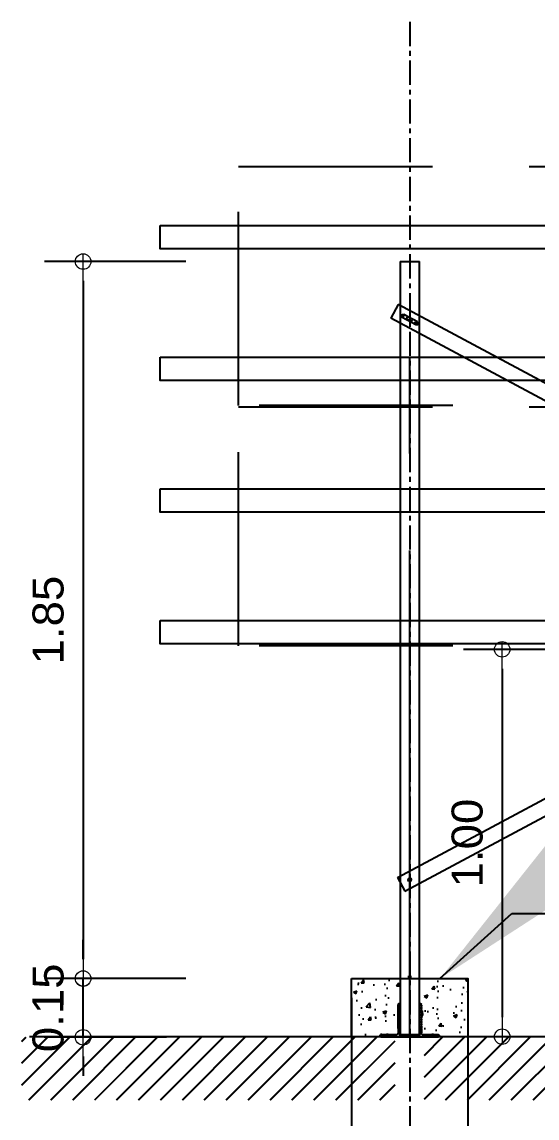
# Model space of a CAD drawing. Header units: millimetres. Extents: x 1633 to 1881, y 942 to 1170.
# Drawn here: x 1644.7 to 1671.3, y 989.5 to 1046.2 of the extents above; entities that cross this region are included whole.
import ezdxf

# ---------------------------------------------------------------- set-up
doc = ezdxf.new("R2010")
doc.units = ezdxf.units.MM
for name, pattern in [('CENTER', [2, 1.25, -0.25, 0.25, -0.25]), ('CENTER2', [28.575000000000003, 19.05, -3.175, 3.175, -3.175]), ('HIDDEN', [0.375, 0.25, -0.125])]:
    doc.linetypes.add(name, pattern=pattern)
doc.layers.get('Defpoints').update_dxf_attribs({"color": 2})
for name, color, linetype, lineweight in [('2中心线', 1, 'CENTER2', 0), ('A-DIMS-0050', 8, 'Continuous', 18), ('图层2', 1, 'CENTER', 13)]:
    doc.layers.add(name, color=color, linetype=linetype, lineweight=lineweight)
doc.layers.add('轨道', color=2, linetype='Continuous')
doc.styles.add('MASTER', font='cordia.shx', dxfattribs={"width": 1.1})
doc.styles.get("Standard").update_dxf_attribs({"font": 'arial.ttf'})
doc.dimstyles.new('C0050', dxfattribs={"dimscale": 0.05, "dimtxt": 1.6, "dimasz": 1, "dimexe": 2, "dimexo": 1, "dimgap": 1, "dimtad": 1, "dimtoh": 1, "dimzin": 0, "dimdsep": 46, "dimlunit": 6, "dimtxsty": 'MASTER', "dimblk": 'CC', "dimcen": 1, "dimclrd": 256, "dimclre": 256, "dimclrt": 2, "dimadec": 0, "dimazin": 0, "dimtfac": 1, "dimtix": 1, "dimtmove": 2, "dimatfit": 3, "dimldrblk": 'CC', "dimfxl": 1, "dimtolj": 1, "dimtzin": 0, "dimarcsym": 0})
doc.dimstyles.new('ISO-25', dxfattribs={"dimtxt": 2.5, "dimasz": 2.5, "dimexe": 1.25, "dimexo": 0.625, "dimtad": 1, "dimtxsty": 'Standard', "dimcen": 2.5, "dimadec": 0, "dimazin": 0, "dimtfac": 1, "dimtmove": 0, "dimatfit": 3, "dimfxl": 1, "dimarcsym": 0})

# ---------------------------------------------------------------- blocks, each defined once
blk = doc.blocks.new('*U116')
at = {"layer": '轨道'}
blk.add_lwpolyline([(-4.687057229850421, 0.0299999999999999), (4.687057229850421, 0.0299999999999999), (4.687057229850421, -0.0299999999999999), (-4.687057229850421, -0.0299999999999999)], close=True, dxfattribs=at)
blk = doc.blocks.new('*U115')
at = {"color": 0, "linetype": 'ByBlock', "lineweight": -2, "transparency": 16777216}
for p in [(0, 0), (0, -0.3399999999999985), (0, -0.679999999999997), (0, -1.019999999999996)]:
    blk.add_blockref('*U116', p, dxfattribs=at)
blk = doc.blocks.new('*U117')
at = {"lineweight": 25}
for p, q in [((-11.47837653161692, 30.83182504814427), (2750.228924286395, 1509.882277116393)), ((2750.228924286395, 1509.882277116393), (2769.113459110422, 1474.620763472193)), ((7.406158292409398, -4.429688596056224), (2769.113459110422, 1474.620763472193)), ((2700.366840206204, 1465.306784538886), (2735.628353850404, 1484.191319362913)), ((2704.37980385631, 1457.813712889494), (2739.64131750051, 1476.69824771352)), ((-11.47837653161692, 30.83182504814427), (7.406158292409398, -4.429688596056224))]:
    blk.add_line(p, q, dxfattribs=at)
blk.add_circle((20.00442691269564, 25), 4.249999999999999, dxfattribs=at)
for centre, start, end in [((2737.634835675457, 1480.444783538216), 298.1715676673276, 118.1715676673276), ((2702.373322031257, 1461.56024871419), 118.1715676673276, 298.1715676673276)]:
    blk.add_arc(centre, 4.249999999999999, start, end, dxfattribs=at)
at = {"layer": '2中心线', "lineweight": 25, "ltscale": 0.5}
for p, q in [((2743.139074486394, 1483.392614721918), (2696.862686559334, 1458.608991756758)), ((2735.048507041384, 1485.274018849999), (2740.200129739313, 1475.654824321486)), ((2699.786993397183, 1466.389484025972), (2704.938616095112, 1456.770289497459))]:
    blk.add_line(p, q, dxfattribs=at)
at = {"layer": '2中心线', "lineweight": 25}
for p, q in [((17.41809827862206, 29.82923531178237), (22.56972097655082, 20.21004078326933)), ((14.50018810175864, 22.05216881629831), (25.51506238461815, 27.95125695743214))]:
    blk.add_line(p, q, dxfattribs=at)
blk = doc.blocks.new('CC')
at = {"color": 8}
blk.add_line((-1, 0), (0.4000000000000909, 0), dxfattribs=at)
at = {"color": 3}
blk.add_circle((0, 0), 0.4000000000000021, dxfattribs=at)
blk = doc.blocks.new('*D123')
at = {"layer": 'A-DIMS-0050', "lineweight": -2}
for p, q in [((-0.5777286103109873, 3.166780759527235), (-0.9427691067363412, 3.166780759527235)), ((-0.8427691067363412, 3.116780759527235), (-0.8427691067363412, 1.365437597096668)), ((-0.5777286103109873, 1.315437597096668), (-0.9427691067363412, 1.315437597096668))]:
    blk.add_line(p, q, dxfattribs=at)
at = {"layer": 'Defpoints', "color": 0}
for p in [(-0.5277286103109873, 3.166780759527235), (-0.8427691067363412, 1.315437597096668), (-0.5277286103109873, 1.315437597096668)]:
    blk.add_point(p, dxfattribs=at)
at = {"layer": 'A-DIMS-0050', "linetype": 'ByBlock', "lineweight": -2, "xscale": 0.05, "yscale": 0.05, "zscale": 0.05}
for p, rotation in [((-0.8427691067363412, 3.166780759527235), 90), ((-0.8427691067363412, 1.315437597096668), 270)]:
    blk.add_blockref('CC', p, dxfattribs=dict(at, rotation=rotation))
at = {"layer": 'A-DIMS-0050', "color": 2, "insert": (-0.9327691067363413, 2.241109178311952), "char_height": 0.08, "attachment_point": 5, "rotation": 90, "style": 'MASTER'}
blk.add_mtext('\\A1;1.85', dxfattribs=at)
blk = doc.blocks.new('G$CE4CDAED9')
at = {"color": 5, "linetype": 'HIDDEN', "ltscale": 2}
for p, q in [((0, 1.23702460348494), (1.302999999999884, 1.23702460348494)), ((0, 0.6199999999999477), (0, 1.23702460348494)), ((1.302999999999884, 0.6199999999999477), (0, 0.6199999999999477))]:
    blk.add_line(p, q, dxfattribs=at)
blk.add_lwpolyline([(0, 0.6170246034849356), (1.302999999999884, 0.6170246034848788), (1.302999999999884, -5.68e-14), (0, 0)], close=True, dxfattribs=at)
blk = doc.blocks.new('*D126')
at = {"layer": 'A-DIMS-0050', "lineweight": -2}
for p, q in [((-0.8427329460427865, 1.365622456285602), (-0.8426980837354552, 1.415622444131796)), ((-0.627622841725314, 1.315472459403999), (-0.9427677840425054, 1.315692193054071)), ((-0.8428735647828489, 1.163945176946066), (-0.8427678083501178, 1.315622468439408)), ((-0.6277285981580452, 1.163795167910657), (-0.9428735404752365, 1.164014901560728)), ((-0.8429084270901802, 1.113945189099872), (-0.8429432893975115, 1.063945201253678))]:
    blk.add_line(p, q, dxfattribs=at)
at = {"layer": 'Defpoints', "color": 0}
for p in [(-0.8427678083501178, 1.315622468439408), (-0.5776228538791202, 1.315437597096668), (-0.5777286103118513, 1.163760305603326)]:
    blk.add_point(p, dxfattribs=at)
at = {"layer": 'A-DIMS-0050', "linetype": 'ByBlock', "lineweight": -2, "xscale": 0.05, "yscale": 0.05, "zscale": 0.05}
for p, rotation in [((-0.8427678083501178, 1.315622468439408), 269.9600507352797), ((-0.8428735647828489, 1.163945176946066), 89.96005073527971)]:
    blk.add_blockref('CC', p, dxfattribs=dict(at, rotation=rotation))
at = {"layer": 'A-DIMS-0050', "color": 2, "insert": (-0.9328206646896322, 1.239846574845933), "char_height": 0.08, "attachment_point": 5, "rotation": 89.96005073527971, "style": 'MASTER'}
blk.add_mtext('\\A1;0.15', dxfattribs=at)
blk = doc.blocks.new('*D127')
at = {"layer": 'A-DIMS-0050', "lineweight": -2}
for p, q in [((-0.15, 1.265437597096668), (-0.15, 0.338925980721713)), ((0.15, 1.265437597096668), (0.15, 0.338925980721713)), ((-0.2, 0.438925980721713), (-0.25, 0.438925980721713)), ((-0.15, 0.438925980721713), (0.15, 0.438925980721713)), ((0.2, 0.438925980721713), (0.25, 0.438925980721713))]:
    blk.add_line(p, q, dxfattribs=at)
at = {"layer": 'Defpoints', "color": 0}
for p in [(-0.15, 1.315437597096668), (0.15, 1.315437597096668), (0.15, 0.438925980721713)]:
    blk.add_point(p, dxfattribs=at)
at = {"layer": 'A-DIMS-0050', "linetype": 'ByBlock', "lineweight": -2, "xscale": 0.05, "yscale": 0.05, "zscale": 0.05}
blk.add_blockref('CC', (-0.15, 0.438925980721713), dxfattribs=at)
at = {"layer": 'A-DIMS-0050', "linetype": 'ByBlock', "lineweight": -2, "xscale": 0.05, "yscale": 0.05, "zscale": 0.05, "rotation": 180}
blk.add_blockref('CC', (0.15, 0.438925980721713), dxfattribs=at)
at = {"layer": 'A-DIMS-0050', "color": 2, "insert": (0, 0.528925980721713), "char_height": 0.08, "attachment_point": 5, "style": 'MASTER'}
blk.add_mtext('\\A1;0.30', dxfattribs=at)
blk = doc.blocks.new('*D128')
at = {"layer": 'A-DIMS-0050', "lineweight": -2}
for p, q in [((0.5463701679334008, 2.165437597096691), (0.1384949607430826, 2.165437597096691)), ((0.2384949607430826, 2.115437597096691), (0.2384949607430826, 1.215437597096691)), ((0.5463701679334008, 1.165437597096691), (0.1384949607430826, 1.165437597096691))]:
    blk.add_line(p, q, dxfattribs=at)
at = {"layer": 'Defpoints', "color": 0}
for p in [(0.5963701679334008, 2.165437597096691), (0.2384949607430826, 1.165437597096691), (0.5963701679334008, 1.165437597096691)]:
    blk.add_point(p, dxfattribs=at)
at = {"layer": 'A-DIMS-0050', "linetype": 'ByBlock', "lineweight": -2, "xscale": 0.05, "yscale": 0.05, "zscale": 0.05}
for p, rotation in [((0.2384949607430826, 2.165437597096691), 90), ((0.2384949607430826, 1.165437597096691), 270)]:
    blk.add_blockref('CC', p, dxfattribs=dict(at, rotation=rotation))
at = {"layer": 'A-DIMS-0050', "color": 2, "insert": (0.1484949607430826, 1.665437597096691), "char_height": 0.08, "attachment_point": 5, "rotation": 90, "style": 'MASTER'}
blk.add_mtext('\\A1;1.00', dxfattribs=at)
blk = doc.blocks.new('AG2-B02正视图')
at = {"lineweight": 25}
for p, q in [((-28.59999999997672, 85.00000420049764), (-26.29999999998836, 85.00000420049764)), ((26.29999999998836, 85.00000420049764), (28.59999999997672, 85.00000420049764)), ((-29.60000000003492, 81.9665083605214), (-29.59999999997672, 84.00000420049764)), ((-25.29999999998836, 84.00000420049764), (-25.29999999998836, 4)), ((25.29999999998836, 4), (25.29999999998836, 84.00000420049764)), ((29.59999999997672, 84.00000420049764), (29.59999999997672, 82.00000419444405)), ((-76.5, 2), (-76.5, 2.799999999988358)), ((-74.5, 4.799999999988358), (-58.79999999998836, 4.799999999988358)), ((74.5, 0), (-74.5, 0)), ((-58.20000000001164, 4.799999999988358), (-35.10000000003492, 4.799999999988358)), ((-30.10000000003492, 21.00019532610895), (-30.10000000003492, 9.799999999988358)), ((-24.79999999998836, 3.5), (24.79999999998836, 3.5)), ((30.09999999997672, 21.00019532610895), (30.09999999997672, 9.799999999988358)), ((35.09999999997672, 4.799999999988358), (58.20000000001164, 4.799999999988358)), ((40.57666723470902, 0), (74.5, 0)), ((58.79999999998836, 4.799999999988358), (74.5, 4.799999999988358)), ((76.5, 2.799999999988358), (76.5, 2))]:
    blk.add_line(p, q, dxfattribs=at)
at = {"color": 1, "linetype": 'CENTER', "ltscale": 0.1}
for p, q in [((-22.80683186196256, 60.00000420049764), (-32.60683186195092, 60.00000420049764)), ((22.80683186190436, 60.00000420049764), (32.60683186195092, 60.00000420049764)), ((-22.80683186196256, 33.00000420049764), (-32.60683186195092, 33.00000420049764)), ((22.80683186190436, 33.00000420049764), (32.60683186195092, 33.00000420049764))]:
    blk.add_line(p, q, dxfattribs=at)
for p, q in [((-29.65425438672537, 81.79443542961963), (-30.00957602448761, 81.28698354098015)), ((-30.00957602448761, 80.71340710460208), (-29.67082877625944, 80.22962589730741)), ((-29.67082877625944, 79.7707647482166), (-30.00957602448761, 79.28698354098015)), ((-30.00957602448761, 78.71340710460208), (-29.67082877625944, 78.22962589730741)), ((-29.67082877625944, 77.7707647482166), (-30.00957602448761, 77.28698354098015)), ((-30.00957602448761, 76.71340710460208), (-29.67082877625944, 76.22962589730741)), ((-29.67082877625944, 75.7707647482166), (-30.00957602448761, 75.28698354098015)), ((-30.00957602448761, 74.71340710460208), (-29.67082877625944, 74.22962589730741)), ((-29.67082877625944, 73.7707647482166), (-30.00957602448761, 73.28698354098015)), ((-30.00957602448761, 72.71340710460208), (-29.67082877625944, 72.22962589730741)), ((-29.67082877625944, 71.7707647482166), (-30.00957602448761, 71.28698354098015)), ((-30.00957602448761, 70.71340710460208), (-29.67082877625944, 70.22962589730741)), ((-29.67082877625944, 69.7707647482166), (-30.00957602448761, 69.28698354098015)), ((-30.00957602448761, 68.71340710460208), (-29.67082877625944, 68.22962589730741)), ((-29.67082877625944, 67.7707647482166), (-30.00957602448761, 67.28698354098015)), ((-30.00957602448761, 66.71340710460208), (-29.67082877625944, 66.22962589730741)), ((-29.67082877625944, 65.7707647482166), (-30.00957602448761, 65.28698354098015)), ((-30.00957602448761, 64.71340710460208), (-29.67082877625944, 64.22962589730741)), ((-29.67082877625944, 63.77076474821661), (-30.00957602448761, 63.28698354098015)), ((-30.00957602448761, 62.71340710460208), (-29.67082877625944, 62.22962589730741)), ((-29.67082877625944, 61.77076474821661), (-30.00957602448761, 61.28698354098015)), ((-30.00957602448761, 60.71340710460208), (-29.67082877625944, 60.22962589730741)), ((-29.67082877625944, 59.77076474821661), (-30.00957602448761, 59.28698354098015)), ((-30.00957602448761, 58.71340710460208), (-29.67082877625944, 58.22962589730741)), ((-29.67082877625944, 57.77076474821661), (-30.00957602448761, 57.28698354098015)), ((-30.00957602448761, 56.71340710460208), (-29.67082877625944, 56.22962589730741)), ((-29.67082877625944, 55.77076474821661), (-30.00957602448761, 55.28698354098015)), ((-30.00957602448761, 54.71340710460208), (-29.67082877625944, 54.22962589730741)), ((-29.67082877625944, 53.77076474821661), (-30.00957602448761, 53.28698354098015)), ((-30.00957602448761, 52.71340710460208), (-29.67082877625944, 52.22962589730741)), ((-29.67082877625944, 51.77076474821661), (-30.00957602448761, 51.28698354098015)), ((-30.00957602448761, 50.71340710460208), (-29.67082877625944, 50.22962589730741)), ((-29.67082877625944, 49.77076474821661), (-30.00957602448761, 49.28698354098015)), ((-30.00957602448761, 48.71340710460208), (-29.67082877625944, 48.22962589730741)), ((-29.67082877625944, 47.77076474821661), (-30.00957602448761, 47.28698354098015)), ((-30.00957602448761, 46.71340710460208), (-29.67082877625944, 46.22962589730741)), ((-29.67082877625944, 45.77076474821661), (-30.00957602448761, 45.28698354098015)), ((-30.00957602448761, 44.71340710460208), (-29.67082877625944, 44.22962589730741)), ((-29.67082877625944, 43.77076474821661), (-30.00957602448761, 43.28698354098015)), ((-30.00957602448761, 42.71340710460208), (-29.67082877625944, 42.22962589730741)), ((-29.67082877625944, 41.77076474821661), (-30.00957602448761, 41.28698354098015)), ((-30.00957602448761, 40.71340710460208), (-29.67082877625944, 40.22962589730741)), ((-29.67082877625944, 39.77076474821661), (-30.00957602448761, 39.28698354098015)), ((-30.00957602448761, 38.71340710460208), (-29.67082877625944, 38.22962589730741)), ((-29.67082877625944, 37.77076474821661), (-30.00957602448761, 37.28698354098015)), ((-30.00957602448761, 36.71340710460208), (-29.67082877625944, 36.22962589730741)), ((-29.67082877625944, 35.77076474821661), (-30.00957602448761, 35.28698354098015)), ((-30.00957602448761, 34.71340710460208), (-29.67082877625944, 34.22962589730741)), ((-29.67082877625944, 33.77076474821661), (-30.00957602448761, 33.28698354098015)), ((-30.00957602448761, 32.71340710460208), (-29.67082877625944, 32.22962589730741)), ((-29.67082877625944, 31.77076474821661), (-30.00957602448761, 31.28698354098015)), ((-30.00957602448761, 30.71340710460208), (-29.67082877625944, 30.22962589730741)), ((-29.67082877625944, 29.77076474821661), (-30.00957602448761, 29.28698354098015)), ((-30.00957602448761, 28.71340710460208), (-29.67082877625944, 28.22962589730741)), ((-29.67082877625944, 27.77076474821661), (-30.00957602448761, 27.28698354098015)), ((-30.00957602448761, 26.71340710460208), (-29.67082877625944, 26.22962589730741)), ((-29.67082877625944, 25.77076474821661), (-30.00957602448761, 25.28698354098015)), ((-30.00957602448761, 24.71340710460208), (-29.67082877625944, 24.22962589730741)), ((-29.67082877625944, 23.77076474821661), (-30.00957602448761, 23.28698354098015)), ((-30.00957602448761, 22.71340710460208), (-29.67082877625944, 22.22962589730741)), ((-29.67082877625944, 21.77076474821661), (-30.00957602215931, 21.28698354423977))]:
    blk.add_line(p, q)
at = {"color": 2}
for p, q in [((-25.29999999998836, 66.50000420049764), (-29.86014970234828, 66.50000420049764)), ((29.84962909918977, 66.50000420049764), (25.29999999998836, 66.50000420049764)), ((-65.5, 4.799999999988358), (-65.5, 0)), ((-51.5, 4.799999999988358), (-51.5, 0)), ((-25.29999999998836, 26.50000420049764), (-29.86014970234828, 26.50000420049764)), ((29.84962909918977, 26.50000420049764), (25.29999999998836, 26.50000420049764)), ((51.5, 4.799999999988358), (51.5, 0)), ((65.5, 4.799999999988358), (65.5, 0))]:
    blk.add_line(p, q, dxfattribs=at)
at = {"color": 1}
for p, q in [((-58.5, 7.799999999988358), (-58.5, 0)), ((58.5, 7.799999999988358), (58.5, 0))]:
    blk.add_line(p, q, dxfattribs=at)
at = {"lineweight": 25}
for centre, radius, start, end in [((-28.59999999997672, 84.00000420049764), 1, 90, 180), ((-26.29999999998836, 84.00000420049764), 1, 0, 90), ((26.29999999998836, 84.00000420049764), 1, 90, 180), ((28.59999999997672, 84.00000420049764), 1, 0, 90), ((-29.90000000002328, 81.9665083605214), 0.3, 324.9999999993231, 0), ((-74.5, 2.799999999988358), 2, 90, 180), ((-74.5, 2), 2, 180, 270), ((-58.5, 4.799999999988358), 0.3000000000001819, 180, 0), ((-35.10000000003492, 9.799999999988358), 5, 270, 0), ((-24.79999999998836, 4), 0.5, 180, 270), ((24.79999999998836, 4), 0.5, 270, 0), ((35.09999999997672, 9.799999999988358), 5, 180, 270), ((58.5, 4.799999999988358), 0.3000000000001819, 180, 0), ((74.5, 2.799999999988358), 2, 0, 90), ((74.5, 2), 2, 270, 0)]:
    blk.add_arc(centre, radius, start, end, dxfattribs=at)
for centre, radius, start, end in [((-29.60000000230502, 81.00019532279111), 0.5000000000000128, 144.9999999993231, 215.000000000677), ((-29.60000000230502, 79.00019532279111), 0.5000000000000128, 144.9999999993231, 215.000000000677), ((-29.60000000230502, 77.00019532279111), 0.5000000000000128, 144.9999999993231, 215.000000000677), ((-29.60000000230502, 75.00019532279111), 0.5000000000000128, 144.9999999993231, 215.000000000677), ((-29.60000000230502, 73.00019532279111), 0.5000000000000128, 144.9999999993231, 215.000000000677), ((-29.60000000230502, 71.00019532279111), 0.5000000000000128, 144.9999999993231, 215.000000000677), ((-29.60000000230502, 69.00019532279111), 0.5000000000000128, 144.9999999993231, 215.000000000677), ((-29.60000000230502, 67.00019532279111), 0.5000000000000128, 144.9999999993231, 215.000000000677), ((-29.60000000230502, 65.00019532279111), 0.5000000000000128, 144.9999999993231, 215.000000000677), ((-29.60000000230502, 63.00019532279111), 0.5000000000000128, 144.9999999993231, 215.000000000677), ((-29.60000000230502, 61.00019532279111), 0.5000000000000128, 144.9999999993231, 215.000000000677), ((-29.60000000230502, 59.00019532279111), 0.5000000000000128, 144.9999999993231, 215.000000000677), ((-29.60000000230502, 57.00019532279111), 0.5000000000000128, 144.9999999993231, 215.000000000677), ((-29.9984895940288, 80.00019532279111), 0.4000000000000018, 324.9999999993231, 35.00000000067697), ((-29.9984895940288, 78.00019532279111), 0.4000000000000018, 324.9999999993231, 35.00000000067697), ((-29.9984895940288, 76.00019532279111), 0.4000000000000018, 324.9999999993231, 35.00000000067697), ((-29.9984895940288, 74.00019532279111), 0.4000000000000018, 324.9999999993231, 35.00000000067697), ((-29.9984895940288, 72.00019532279111), 0.4000000000000018, 324.9999999993231, 35.00000000067697), ((-29.9984895940288, 70.00019532279111), 0.4000000000000018, 324.9999999993231, 35.00000000067697), ((-29.9984895940288, 68.00019532279111), 0.4000000000000018, 324.9999999993231, 35.00000000067697), ((-29.9984895940288, 66.00019532279111), 0.4000000000000018, 324.9999999993231, 35.00000000067697), ((-29.9984895940288, 64.00019532279111), 0.4000000000000018, 324.9999999993231, 35.00000000067697), ((-29.9984895940288, 62.00019532279111), 0.4000000000000018, 324.9999999993231, 35.00000000067697), ((-29.9984895940288, 60.00019532279111), 0.4000000000000018, 324.9999999993231, 35.00000000067697), ((-29.9984895940288, 58.00019532279111), 0.4000000000000018, 324.9999999993231, 35.00000000067697), ((-29.60000000230502, 55.00019532279111), 0.5000000000000128, 144.9999999993231, 215.000000000677), ((-29.60000000230502, 53.00019532279111), 0.5000000000000128, 144.9999999993231, 215.000000000677), ((-29.60000000230502, 51.00019532279111), 0.5000000000000128, 144.9999999993231, 215.000000000677), ((-29.60000000230502, 49.00019532279111), 0.5000000000000128, 144.9999999993231, 215.000000000677), ((-29.60000000230502, 47.00019532279111), 0.5000000000000128, 144.9999999993231, 215.000000000677), ((-29.60000000230502, 45.00019532279111), 0.5000000000000128, 144.9999999993231, 215.000000000677), ((-29.60000000230502, 43.00019532279111), 0.5000000000000128, 144.9999999993231, 215.000000000677), ((-29.60000000230502, 41.00019532279111), 0.5000000000000128, 144.9999999993231, 215.000000000677), ((-29.60000000230502, 39.00019532279111), 0.5000000000000128, 144.9999999993231, 215.000000000677), ((-29.60000000230502, 37.00019532279111), 0.5000000000000128, 144.9999999993231, 215.000000000677), ((-29.60000000230502, 35.00019532279111), 0.5000000000000128, 144.9999999993231, 215.000000000677), ((-29.60000000230502, 33.00019532279111), 0.5000000000000128, 144.9999999993231, 215.000000000677), ((-29.60000000230502, 31.00019532279111), 0.5000000000000128, 144.9999999993231, 215.000000000677), ((-29.60000000230502, 29.00019532279111), 0.5000000000000128, 144.9999999993231, 215.000000000677), ((-29.9984895940288, 56.00019532279111), 0.4000000000000018, 324.9999999993231, 35.00000000067697), ((-29.9984895940288, 54.00019532279111), 0.3999999999999983, 324.9999999993231, 35.00000000067697), ((-29.9984895940288, 52.00019532279111), 0.3999999999999983, 324.9999999993231, 35.00000000067697), ((-29.9984895940288, 50.00019532279111), 0.3999999999999983, 324.9999999993231, 35.00000000067697), ((-29.9984895940288, 48.00019532279111), 0.3999999999999983, 324.9999999993231, 35.00000000067697), ((-29.9984895940288, 46.00019532279111), 0.3999999999999983, 324.9999999993231, 35.00000000067697), ((-29.9984895940288, 44.00019532279111), 0.3999999999999983, 324.9999999993231, 35.00000000067697), ((-29.9984895940288, 42.00019532279111), 0.3999999999999983, 324.9999999993231, 35.00000000067697), ((-29.9984895940288, 40.00019532279111), 0.3999999999999983, 324.9999999993231, 35.00000000067697), ((-29.9984895940288, 38.00019532279111), 0.3999999999999983, 324.9999999993231, 35.00000000067697), ((-29.9984895940288, 36.00019532279111), 0.3999999999999983, 324.9999999993231, 35.00000000067697), ((-29.9984895940288, 34.00019532279111), 0.3999999999999983, 324.9999999993231, 35.00000000067697), ((-29.9984895940288, 32.00019532279111), 0.3999999999999983, 324.9999999993231, 35.00000000067697), ((-29.9984895940288, 30.00019532279111), 0.3999999999999983, 324.9999999993231, 35.00000000067697), ((-29.60000000230502, 27.00019532279111), 0.5000000000000128, 144.9999999993231, 215.000000000677), ((-29.60000000230502, 25.00019532279111), 0.5000000000000128, 144.9999999993231, 215.000000000677), ((-29.60000000230502, 23.00019532279111), 0.5000000000000128, 144.9999999993231, 215.000000000677), ((-29.60000000003492, 21.00019532610895), 0.5, 144.9999999993231, 180), ((-29.9984895940288, 28.00019532279111), 0.3999999999999983, 324.9999999993231, 35.00000000067697), ((-29.9984895940288, 26.00019532279111), 0.3999999999999983, 324.9999999993231, 35.00000000067697), ((-29.9984895940288, 24.00019532279111), 0.3999999999999983, 324.9999999993231, 35.00000000067697), ((-29.9984895940288, 22.00019532279111), 0.4, 324.9999999993231, 35.00000000067697)]:
    blk.add_arc(centre, radius, start, end)
for points, knots in [([(29.59999999997672, 76.00000420049764), (29.59999999997672, 76.00000420049764), (29.59999960358255, 76.33305596059654), (30.59946492500603, 76.99967137956992), (29.10135590157006, 78.00124630529899), (30.59511146869045, 78.99536860233638), (29.61050263862126, 79.67665919300634), (29.59999999997672, 80.00000420049764)], [5.589397887560336, 5.589397887560336, 5.589397887560336, 5.589397887560336, 5.590169943750491, 6.70820393250059, 7.826237921250891, 8.944271910000989, 10.06230589875109, 10.06230589875109, 10.06230589875109, 10.06230589875109]), ([(29.59999999997672, 72.00000420049764), (29.59999999997672, 72.00000420049764), (29.59999960358255, 72.33305596059654), (30.59946492500603, 72.99967137956992), (29.10135590157006, 74.00124630529899), (30.59511146869045, 74.99536860233638), (29.61050263862126, 75.67665919300634), (29.59999999997672, 76.00000420049764)], [5.589397887560336, 5.589397887560336, 5.589397887560336, 5.589397887560336, 5.590169943750491, 6.70820393250059, 7.826237921250891, 8.944271910000989, 10.06230589875109, 10.06230589875109, 10.06230589875109, 10.06230589875109]), ([(29.59999999997672, 68.00000420049764), (29.59999999997672, 68.00000420049764), (29.59999960358255, 68.33305596059654), (30.59946492500603, 68.99967137956992), (29.10135590157006, 70.00124630529899), (30.59511146869045, 70.99536860233638), (29.61050263862126, 71.67665919300634), (29.59999999997672, 72.00000420049764)], [5.589397887560336, 5.589397887560336, 5.589397887560336, 5.589397887560336, 5.590169943750491, 6.70820393250059, 7.826237921250891, 8.944271910000989, 10.06230589875109, 10.06230589875109, 10.06230589875109, 10.06230589875109]), ([(29.59999999997672, 64.00000420049764), (29.59999999997672, 64.00000420049764), (29.59999960358255, 64.33305596059654), (30.59946492500603, 64.99967137956992), (29.10135590157006, 66.00124630529899), (30.59511146869045, 66.99536860233638), (29.61050263862126, 67.67665919300634), (29.59999999997672, 68.00000420049764)], [5.589397887560336, 5.589397887560336, 5.589397887560336, 5.589397887560336, 5.590169943750491, 6.70820393250059, 7.826237921250891, 8.944271910000989, 10.06230589875109, 10.06230589875109, 10.06230589875109, 10.06230589875109]), ([(29.59999999997672, 60.00000420049764), (29.59999999997672, 60.00000420049764), (29.59999960358255, 60.33305596059654), (30.59946492500603, 60.99967137956992), (29.10135590157006, 62.00124630529899), (30.59511146869045, 62.99536860233638), (29.61050263862126, 63.67665919300634), (29.59999999997672, 64.00000420049764)], [5.589397887560336, 5.589397887560336, 5.589397887560336, 5.589397887560336, 5.590169943750491, 6.70820393250059, 7.826237921250891, 8.944271910000989, 10.06230589875109, 10.06230589875109, 10.06230589875109, 10.06230589875109]), ([(29.59999999997672, 56.00000420049764), (29.59999999997672, 56.00000420049764), (29.59999960358255, 56.33305596059654), (30.59946492500603, 56.99967137956992), (29.10135590157006, 58.00124630529899), (30.59511146869045, 58.99536860233638), (29.61050263862126, 59.67665919300634), (29.59999999997672, 60.00000420049764)], [5.589397887560336, 5.589397887560336, 5.589397887560336, 5.589397887560336, 5.590169943750491, 6.70820393250059, 7.826237921250891, 8.944271910000989, 10.06230589875109, 10.06230589875109, 10.06230589875109, 10.06230589875109]), ([(29.59999999997672, 80.00000420049764), (29.59999999997672, 80.00000420049764), (29.59999960358255, 80.33305596059654), (30.59946492197923, 80.99967137753265), (29.60072558210231, 81.6673879926675), (29.59999999997672, 82.00000419444405)], [5.589397887560336, 5.589397887560336, 5.589397887560336, 5.589397887560336, 5.590169943750491, 6.70820393250059, 7.826237914452197, 7.826237914452197, 7.826237914452197, 7.826237914452197]), ([(29.59999999997672, 52.00000420049764), (29.59999999997672, 52.00000420049764), (29.59999960358255, 52.33305596059654), (30.59946492500603, 52.99967137956992), (29.10135590157006, 54.00124630529899), (30.59511146869045, 54.99536860233638), (29.61050263862126, 55.67665919300634), (29.59999999997672, 56.00000420049764)], [5.589397887560336, 5.589397887560336, 5.589397887560336, 5.589397887560336, 5.590169943750491, 6.70820393250059, 7.826237921250891, 8.944271910000989, 10.06230589875109, 10.06230589875109, 10.06230589875109, 10.06230589875109]), ([(29.59999999997672, 48.00000420049764), (29.59999999997672, 48.00000420049764), (29.59999960358255, 48.33305596059654), (30.59946492500603, 48.99967137956992), (29.10135590157006, 50.00124630529899), (30.59511146869045, 50.99536860233638), (29.61050263862126, 51.67665919300634), (29.59999999997672, 52.00000420049764)], [5.589397887560336, 5.589397887560336, 5.589397887560336, 5.589397887560336, 5.590169943750491, 6.70820393250059, 7.826237921250891, 8.944271910000989, 10.06230589875109, 10.06230589875109, 10.06230589875109, 10.06230589875109]), ([(29.59999999997672, 44.00000420049764), (29.59999999997672, 44.00000420049764), (29.59999960358255, 44.33305596059654), (30.59946492500603, 44.99967137956992), (29.10135590157006, 46.00124630529899), (30.59511146869045, 46.99536860233638), (29.61050263862126, 47.67665919300634), (29.59999999997672, 48.00000420049764)], [5.589397887560336, 5.589397887560336, 5.589397887560336, 5.589397887560336, 5.590169943750491, 6.70820393250059, 7.826237921250891, 8.944271910000989, 10.06230589875109, 10.06230589875109, 10.06230589875109, 10.06230589875109]), ([(29.59999999997672, 40.00000420049764), (29.59999999997672, 40.00000420049764), (29.59999960358255, 40.33305596059654), (30.59946492500603, 40.99967137956992), (29.10135590157006, 42.00124630529899), (30.59511146869045, 42.99536860233638), (29.61050263862126, 43.67665919300634), (29.59999999997672, 44.00000420049764)], [5.589397887560336, 5.589397887560336, 5.589397887560336, 5.589397887560336, 5.590169943750491, 6.70820393250059, 7.826237921250891, 8.944271910000989, 10.06230589875109, 10.06230589875109, 10.06230589875109, 10.06230589875109]), ([(29.59999999997672, 36.00000420049764), (29.59999999997672, 36.00000420049764), (29.59999960358255, 36.33305596059654), (30.59946492500603, 36.99967137956992), (29.10135590157006, 38.00124630529899), (30.59511146869045, 38.99536860233638), (29.61050263862126, 39.67665919300634), (29.59999999997672, 40.00000420049764)], [5.589397887560336, 5.589397887560336, 5.589397887560336, 5.589397887560336, 5.590169943750491, 6.70820393250059, 7.826237921250891, 8.944271910000989, 10.06230589875109, 10.06230589875109, 10.06230589875109, 10.06230589875109]), ([(29.59999999997672, 32.00000420049764), (29.59999999997672, 32.00000420049764), (29.59999960358255, 32.33305596059654), (30.59946492500603, 32.99967137956992), (29.10135590157006, 34.00124630529899), (30.59511146869045, 34.99536860233638), (29.61050263862126, 35.67665919300634), (29.59999999997672, 36.00000420049764)], [5.589397887560336, 5.589397887560336, 5.589397887560336, 5.589397887560336, 5.590169943750491, 6.70820393250059, 7.826237921250891, 8.944271910000989, 10.06230589875109, 10.06230589875109, 10.06230589875109, 10.06230589875109]), ([(29.59999999997672, 28.00000420049764), (29.59999999997672, 28.00000420049764), (29.59999960358255, 28.33305596059654), (30.59946492500603, 28.99967137956992), (29.10135590157006, 30.00124630529899), (30.59511146869045, 30.99536860233638), (29.61050263862126, 31.67665919300634), (29.59999999997672, 32.00000420049764)], [5.589397887560336, 5.589397887560336, 5.589397887560336, 5.589397887560336, 5.590169943750491, 6.70820393250059, 7.826237921250891, 8.944271910000989, 10.06230589875109, 10.06230589875109, 10.06230589875109, 10.06230589875109]), ([(29.59999999997672, 24.00000420049764), (29.59999999997672, 24.00000420049764), (29.59999960358255, 24.33305596059654), (30.59946492500603, 24.99967137956992), (29.10135590157006, 26.00124630529899), (30.59511146869045, 26.99536860233638), (29.61050263862126, 27.67665919300634), (29.59999999997672, 28.00000420049764)], [5.589397887560336, 5.589397887560336, 5.589397887560336, 5.589397887560336, 5.590169943750491, 6.70820393250059, 7.826237921250891, 8.944271910000989, 10.06230589875109, 10.06230589875109, 10.06230589875109, 10.06230589875109]), ([(30.09999999991851, 21.00019532610895), (30.09990449406905, 21.33365723228781), (29.10145101166563, 22.0013096028124), (30.59511146869045, 22.99536860233638), (29.61050263862126, 23.67665919300634), (29.59999999997672, 24.00000420049764)], [6.708417494256822, 6.708417494256822, 6.708417494256822, 6.708417494256822, 7.826237921250891, 8.944271910000989, 10.06230589875109, 10.06230589875109, 10.06230589875109, 10.06230589875109])]:
    blk.add_open_spline(points, degree=3, knots=knots, dxfattribs=at)
at = {"layer": '图层2', "lineweight": 25, "ltscale": 0.5}
blk.add_line((0, 0), (0, 77.82652063219575), dxfattribs=at)
blk = doc.blocks.new('G$C0B944460')
h = blk.add_hatch()
h.set_pattern_fill('AR-CONC', color=256, scale=0.0005)
h.set_pattern_definition([(49.99999999999999, (-9.095e-13, 0.465126972352671), (0.091092334498002, -0.0079695427694515), [0.009525, -0.104775]), (355, (-9.095e-13, 0.465126972352671), (-0.0176217107124847, 0.0955284226195176), [0.00762, -0.083820292085]), (100.4514447, (0.0075910034991011, 0.4644628456026183), (0.0734706235451767, 0.0875588759560975), [0.0080950044, -0.0890451223]), (46.1842, (-9.095e-13, 0.4905269723526615), (0.1355395204460649, -0.0210211639663636), [0.0142875, -0.1571625]), (96.63555760999994, (0.0112949499991828, 0.4887752223526221), (0.1187020670257515, 0.1237130622988608), [0.01214251157, -0.13356780408]), (351.18415117, (-9.095e-13, 0.4905269723526615), (0.1187020670324886, 0.1237130622927662), [0.011429983535, -0.12572986596]), (21, (0.0126999999990858, 0.4841769723525502), (0.0758071956345662, -0.0511325990935438), [0.009525, -0.104775]), (325.9999999999999, (0.0126999999990858, 0.4841769723525502), (0.0309010141738236, 0.0920939830611596), [0.00762, -0.08382]), (71.45144499999999, (0.0190172662992154, 0.4799159224026042), (0.1067082096393581, 0.0409613844429526), [0.0080950044, -0.0890449688]), (37.5, (-9.095e-13, 0.465126972352671), (0.0015443016252959, 0.0422775194365765), [0, -0.082804, 0, -0.08509, 0, -0.0841375]), (7.500000000000001, (-9.095e-13, 0.465126972352671), (0.0334098312551529, 0.0500902874090597), [0, -0.048514, 0, -0.080899, 0, -0.0320675]), (327.5, (-0.0283210000009149, 0.465126972352671), (0.0677952975834357, -0.0028643719963367), [0, -0.03175, 0, -0.09906, 0, -0.131445]), (317.5, (-0.0410210000009101, 0.465126972352671), (0.074064590693009, 0.0127132455166665), [0, -0.041275, 0, -0.065786, 0, -0.093345])])
edge = h.paths.add_edge_path()
edge.add_spline(control_points=[(-0.0295999999989363, 1.205437601297042), (-0.0295999999989363, 1.205437601297042), (-0.0295999996026239, 1.20577065305725), (-0.0305994649240802, 1.2064372684763), (-0.0291013559005933, 1.20743884340164), (-0.0305951114676191, 1.208432965698655), (-0.0296105026375244, 1.209114256289475), (-0.0295999999989363, 1.209437601296948)], knot_values=[5.589397887560336, 5.589397887560336, 5.589397887560336, 5.589397887560336, 5.590169943750491, 6.70820393250059, 7.826237921250891, 8.944271910000989, 10.06230589875109, 10.06230589875109, 10.06230589875109, 10.06230589875109], degree=3, periodic=0)
edge.add_spline(control_points=[(-0.0295999999989363, 1.209437601296948), (-0.0295999999989363, 1.209437601296948), (-0.0295999996026239, 1.209770653057156), (-0.0305994649240802, 1.210437268476205), (-0.0291013559005933, 1.211438843402), (-0.0305951114676191, 1.212432965699016), (-0.0296105026375244, 1.21311425628938), (-0.0295999999989363, 1.213437601296853)], knot_values=[5.589397887560336, 5.589397887560336, 5.589397887560336, 5.589397887560336, 5.590169943750491, 6.70820393250059, 7.826237921250891, 8.944271910000989, 10.06230589875109, 10.06230589875109, 10.06230589875109, 10.06230589875109], degree=3, periodic=0)
edge.add_spline(control_points=[(-0.0295999999989363, 1.213437601296853), (-0.0295999999989363, 1.213437601296853), (-0.0295999996026239, 1.213770653057061), (-0.0305994649240802, 1.214437268476111), (-0.0291013559005933, 1.215438843401905), (-0.0305951114676191, 1.216432965698921), (-0.0296105026375244, 1.21711425628974), (-0.0295999999989363, 1.217437601297213)], knot_values=[5.589397887560336, 5.589397887560336, 5.589397887560336, 5.589397887560336, 5.590169943750491, 6.70820393250059, 7.826237921250891, 8.944271910000989, 10.06230589875109, 10.06230589875109, 10.06230589875109, 10.06230589875109], degree=3, periodic=0)
edge.add_spline(control_points=[(-0.0295999999989363, 1.217437601297213), (-0.0295999999989363, 1.217437601297213), (-0.0295999996026239, 1.217770653056967), (-0.0305994649240802, 1.218437268476016), (-0.0291013559005933, 1.219438843401811), (-0.0305951114676191, 1.220432965698826), (-0.0296105026375244, 1.221114256289646), (-0.0295999999989363, 1.221437601297119)], knot_values=[5.589397887560336, 5.589397887560336, 5.589397887560336, 5.589397887560336, 5.590169943750491, 6.70820393250059, 7.826237921250891, 8.944271910000989, 10.06230589875109, 10.06230589875109, 10.06230589875109, 10.06230589875109], degree=3, periodic=0)
edge.add_spline(control_points=[(-0.0295999999989363, 1.221437601297119), (-0.0295999999989363, 1.221437601297119), (-0.0295999996026239, 1.221770653057327), (-0.0305994649240802, 1.222437268475922), (-0.0291013559005933, 1.223438843401716), (-0.0305951114676191, 1.224432965698732), (-0.0296105026375244, 1.225114256289551), (-0.0295999999989363, 1.225437601297024)], knot_values=[5.589397887560336, 5.589397887560336, 5.589397887560336, 5.589397887560336, 5.590169943750491, 6.70820393250059, 7.826237921250891, 8.944271910000989, 10.06230589875109, 10.06230589875109, 10.06230589875109, 10.06230589875109], degree=3, periodic=0)
edge.add_spline(control_points=[(-0.0295999999989363, 1.225437601297024), (-0.0295999999989363, 1.225437601297024), (-0.0295999996026239, 1.225770653057232), (-0.0305994649240802, 1.226437268476282), (-0.0291013559005933, 1.227438843401622), (-0.0305951114676191, 1.228432965699092), (-0.0296105026375244, 1.229114256289456), (-0.0295999999989363, 1.229437601296929)], knot_values=[5.589397887560336, 5.589397887560336, 5.589397887560336, 5.589397887560336, 5.590169943750491, 6.70820393250059, 7.826237921250891, 8.944271910000989, 10.06230589875109, 10.06230589875109, 10.06230589875109, 10.06230589875109], degree=3, periodic=0)
edge.add_spline(control_points=[(-0.0295999999989363, 1.229437601296929), (-0.0295999999989363, 1.229437601296929), (-0.0295999996026239, 1.229770653057138), (-0.0305994649240802, 1.230437268476187), (-0.0293504043288522, 1.231272339724917), (-0.0297245698923234, 1.231770753177905), (-0.0298496290981802, 1.231937601296984)], knot_values=[5.589397887560336, 5.589397887560336, 5.589397887560336, 5.589397887560336, 5.590169943750491, 6.70820393250059, 7.826237921250891, 8.386679765426228, 8.386679765426228, 8.386679765426228, 8.386679765426228], degree=3, periodic=0)
edge.add_spline(control_points=[(-0.0298496290981802, 1.231937601296984), (-0.0299740524108074, 1.232103601037132), (-0.0303483318552935, 1.232603722473421), (-0.0296105026375244, 1.233114256289362), (-0.0295999999989363, 1.233437601296835)], knot_values=[8.386679765426228, 8.386679765426228, 8.386679765426228, 8.386679765426228, 8.944271910000989, 10.06230589875109, 10.06230589875109, 10.06230589875109, 10.06230589875109], degree=3, periodic=0)
edge.add_spline(control_points=[(-0.0295999999989363, 1.233437601296835), (-0.0295999999989363, 1.233437601296835), (-0.0295999996026239, 1.233770653057043), (-0.0305994649240802, 1.234437268476093), (-0.0291013559005933, 1.235438843401887), (-0.0305951114676191, 1.236432965698903), (-0.0296105026375244, 1.237114256289722), (-0.0295999999989363, 1.237437601297195)], knot_values=[5.589397887560336, 5.589397887560336, 5.589397887560336, 5.589397887560336, 5.590169943750491, 6.70820393250059, 7.826237921250891, 8.944271910000989, 10.06230589875109, 10.06230589875109, 10.06230589875109, 10.06230589875109], degree=3, periodic=0)
edge.add_spline(control_points=[(-0.0295999999989363, 1.237437601297195), (-0.0295999999989363, 1.237437601297195), (-0.0295999996026239, 1.237770653056948), (-0.0305994649240802, 1.238437268475998), (-0.0291013559005933, 1.239438843401793), (-0.0305951114676191, 1.240432965698808), (-0.0296105026375244, 1.241114256289627), (-0.0295999999989363, 1.2414376012971)], knot_values=[5.589397887560336, 5.589397887560336, 5.589397887560336, 5.589397887560336, 5.590169943750491, 6.70820393250059, 7.826237921250891, 8.944271910000989, 10.06230589875109, 10.06230589875109, 10.06230589875109, 10.06230589875109], degree=3, periodic=0)
edge.add_spline(control_points=[(-0.0295999999989363, 1.2414376012971), (-0.0295999999989363, 1.2414376012971), (-0.0295999996026239, 1.241770653057308), (-0.0305994649240802, 1.242437268475904), (-0.0291013559005933, 1.243438843401698), (-0.0305951114676191, 1.244432965698714), (-0.0296105026375244, 1.245114256289533), (-0.0295999999989363, 1.245437601297006)], knot_values=[5.589397887560336, 5.589397887560336, 5.589397887560336, 5.589397887560336, 5.590169943750491, 6.70820393250059, 7.826237921250891, 8.944271910000989, 10.06230589875109, 10.06230589875109, 10.06230589875109, 10.06230589875109], degree=3, periodic=0)
edge.add_spline(control_points=[(-0.0295999999989363, 1.245437601297006), (-0.0295999999989363, 1.245437601297006), (-0.0295999996026239, 1.245770653057214), (-0.0305994649208969, 1.24643726847399), (-0.0296007255810764, 1.247104985089216), (-0.0295999999989363, 1.247437601291047)], knot_values=[5.589397887560336, 5.589397887560336, 5.589397887560336, 5.589397887560336, 5.590169943750491, 6.70820393250059, 7.826237914452197, 7.826237914452197, 7.826237914452197, 7.826237914452197], degree=3, periodic=0)
edge.add_line((-0.0295999999989363, 1.247437601291047), (-0.0295999999989363, 1.249437601296911))
edge.add_arc((-0.0285999999989481, 1.249437601296923), 0.0009999999999881, 90.00000000067052, 180.0000000006743, ccw=False)
edge.add_line((-0.0285999999989598, 1.250437601296911), (-0.0262999999990825, 1.250437601297115))
edge.add_arc((-0.0262999999991844, 1.249437601297013), 0.0010000000001018, 359.99999999415974, 89.99999999416349, ccw=False)
edge.add_line((-0.0252999999990826, 1.249437601296911), (-0.0252999999988788, 1.225437601297024))
edge.add_line((-0.0252999999988788, 1.225437601297024), (-0.0249999999987267, 1.225437601297024))
edge.add_line((-0.0249999999987267, 1.225437601297024), (-0.0249999999989541, 1.315437597096668))
edge.add_line((-0.0249999999989541, 1.315437597096668), (-0.1499999999998863, 1.315437597096668))
edge.add_line((-0.1499999999998863, 1.315437597096668), (-0.1500000000001137, 1.165437597096577))
edge.add_line((-0.1500000000001137, 1.165437597096577), (-0.0744999999990341, 1.165437597096577))
edge.add_arc((-0.0744999999990578, 1.167437597096554), 0.0019999999999764, 180.000000000679, 270.00000000067746, ccw=False)
edge.add_line((-0.0764999999990342, 1.16743759709653), (-0.0764999999989868, 1.168237597096329))
edge.add_arc((-0.0744999999990105, 1.168237597096353), 0.0019999999999764, 90.00000000068218, 180.0000000006806, ccw=False)
edge.add_line((-0.0744999999990342, 1.170237597096329), (-0.0587999999991098, 1.170237597096737))
edge.add_arc((-0.0584999999990337, 1.170237597096737), 0.0003000000000761, 180, 0)
edge.add_line((-0.0581999999989575, 1.170237597096737), (-0.0350999999989199, 1.170237597096737))
edge.add_arc((-0.0350999999987471, 1.175237597096564), 0.0049999999998272, 269.9999999980199, 359.9999999980197)
edge.add_line((-0.0300999999989199, 1.175237597096391), (-0.0300999999990381, 1.186437792422574))
edge.add_spline(control_points=[(-0.0300999999988107, 1.186437792422574), (-0.0300999044929995, 1.186771254328967), (-0.029101451010547, 1.187438906699306), (-0.0305951114676191, 1.188432965698674), (-0.0296105026375244, 1.189114256289493), (-0.0295999999989363, 1.189437601296966)], knot_values=[6.708417494256822, 6.708417494256822, 6.708417494256822, 6.708417494256822, 7.826237921250891, 8.944271910000989, 10.06230589875109, 10.06230589875109, 10.06230589875109, 10.06230589875109], degree=3, periodic=0)
edge.add_spline(control_points=[(-0.0295999999989363, 1.189437601296966), (-0.0295999999989363, 1.189437601296966), (-0.0295999996026239, 1.189770653057174), (-0.0305994649240802, 1.190437268476224), (-0.0293504043288522, 1.191272339724499), (-0.0297245698923234, 1.191770753177941), (-0.0298496290981802, 1.19193760129702)], knot_values=[5.589397887560336, 5.589397887560336, 5.589397887560336, 5.589397887560336, 5.590169943750491, 6.70820393250059, 7.826237921250891, 8.386679765426209, 8.386679765426209, 8.386679765426209, 8.386679765426209], degree=3, periodic=0)
edge.add_spline(control_points=[(-0.0298496290981802, 1.19193760129702), (-0.0299740524108074, 1.192103601037168), (-0.0303483318552935, 1.192603722473002), (-0.0296105026375244, 1.193114256289398), (-0.0295999999989363, 1.193437601296871)], knot_values=[8.386679765426209, 8.386679765426209, 8.386679765426209, 8.386679765426209, 8.944271910000989, 10.06230589875109, 10.06230589875109, 10.06230589875109, 10.06230589875109], degree=3, periodic=0)
edge.add_spline(control_points=[(-0.0295999999989363, 1.193437601296871), (-0.0295999999989363, 1.193437601296871), (-0.0295999996026239, 1.193770653057079), (-0.0305994649240802, 1.194437268476129), (-0.0291013559005933, 1.195438843401924), (-0.0305951114676191, 1.196432965698939), (-0.0296105026375244, 1.197114256289758), (-0.0295999999989363, 1.197437601297231)], knot_values=[5.589397887560336, 5.589397887560336, 5.589397887560336, 5.589397887560336, 5.590169943750491, 6.70820393250059, 7.826237921250891, 8.944271910000989, 10.06230589875109, 10.06230589875109, 10.06230589875109, 10.06230589875109], degree=3, periodic=0)
edge.add_spline(control_points=[(-0.0295999999989363, 1.197437601297231), (-0.0295999999989363, 1.197437601297231), (-0.0295999996026239, 1.197770653056985), (-0.0300999047483401, 1.198104075809177), (-0.0300999999990381, 1.19843760129698)], knot_values=[5.589397887560336, 5.589397887560336, 5.589397887560336, 5.589397887560336, 5.590169943750491, 6.70820393249662, 6.70820393249662, 6.70820393249662, 6.70820393249662], degree=3, periodic=0)
edge.add_spline(control_points=[(-0.0300999999990381, 1.19843760129698), (-0.0301000952495087, 1.198771126784784), (-0.0291013559005933, 1.199438843401829), (-0.0305951114676191, 1.200432965698845), (-0.0296105026375244, 1.201114256289664), (-0.0295999999989363, 1.201437601297137)], knot_values=[6.70820393249662, 6.70820393249662, 6.70820393249662, 6.70820393249662, 7.826237921250891, 8.944271910000989, 10.06230589875106, 10.06230589875106, 10.06230589875106, 10.06230589875106], degree=3, periodic=0)
edge.add_spline(control_points=[(-0.0295999999989363, 1.201437601297137), (-0.0295999999989363, 1.201437601297137), (-0.0295999996026239, 1.201770653057345), (-0.0305994649240802, 1.20243726847594), (-0.0291013559005933, 1.203438843401734), (-0.0305951114676191, 1.20443296569875), (-0.0296105026375244, 1.205114256289569), (-0.0295999999989363, 1.205437601297042)], knot_values=[5.589397887560336, 5.589397887560336, 5.589397887560336, 5.589397887560336, 5.590169943750491, 6.70820393250059, 7.826237921250891, 8.944271910000989, 10.06230589875109, 10.06230589875109, 10.06230589875109, 10.06230589875109], degree=3, periodic=0)
h.paths.add_polyline_path([(0.0253000000009251, 1.249437601296911, -0.4142135623731144), (0.0263000000009015, 1.250437601297115), (0.0286000000010063, 1.250437601297115, -0.4142135623731144), (0.0296000000009826, 1.249437601296911), (0.0296000000009826, 1.247404105457015, 0.1539147210628202), (0.0296542543876512, 1.247232032525979), (0.0300095760255772, 1.246724580637427, -0.3152987888854163), (0.0300095760255772, 1.246151004201245), (0.0296708287773981, 1.245667222993696, 0.3152987888854808), (0.0296708287771708, 1.245208361844568), (0.0300095760255772, 1.244724580637474, -0.3152987888853908), (0.0300095760255772, 1.244151004201292), (0.0296708287773981, 1.243667222993743, 0.3152987888854808), (0.0296708287771708, 1.243208361844616), (0.0300095760255772, 1.242724580637521, -0.3152987888853908), (0.0300095760255772, 1.24215100420134), (0.0296708287773981, 1.24166722299379, 0.3152987888854808), (0.0296708287771708, 1.241208361844663), (0.0300095760255772, 1.240724580637568, -0.3152987888853908), (0.0300095760255772, 1.240151004200932), (0.0296708287773981, 1.239667222993837, 0.3152987888854808), (0.0296708287771708, 1.23920836184471), (0.0300095760255772, 1.238724580637616, -0.3152987888853908), (0.0300095760255772, 1.238151004200979), (0.0296708287773981, 1.237667222993885, 0.3152987888854808), (0.0296708287771708, 1.237208361844758), (0.0300095760255772, 1.236724580637663, -0.3152987888854163), (0.0300095760255772, 1.236151004201027), (0.0296708287773981, 1.235667222993932, 0.3152987888855884), (0.0296708287771708, 1.235208361844805), (0.0300095760255772, 1.23472458063771, -0.3152987888854163), (0.0300095760255772, 1.234151004201074), (0.0296708287773981, 1.233667222993979, 0.3152987888855884), (0.0296708287771708, 1.233208361844852), (0.0300095760255772, 1.232724580637303, -0.3152987888854163), (0.0300095760255772, 1.232151004201121), (0.0296708287773981, 1.231667222994027, 0.3152987888854489), (0.0296708287771708, 1.231208361844899), (0.0300095760255772, 1.23072458063735, -0.3152987888854163), (0.0300095760255772, 1.230151004201169), (0.0296708287773981, 1.229667222994074, 0.3152987888854808), (0.0296708287771708, 1.229208361844947), (0.0300095760255772, 1.228724580637397, -0.3152987888855278), (0.0300095760255772, 1.228151004201216), (0.0296708287773981, 1.227667222993666, 0.3152987888854808), (0.0296708287771708, 1.227208361844539), (0.0300095760255772, 1.226724580637445, -0.3152987888855278), (0.0300095760255772, 1.226151004201263), (0.0296708287773981, 1.225667222993714, 0.3152987888854808), (0.0296708287771708, 1.225208361844587), (0.0300095760255772, 1.224724580637492, -0.3152987888856117), (0.0300095760255772, 1.22415100420131), (0.0296708287773981, 1.223667222993761, 0.3152987888854808), (0.0296708287771708, 1.223208361844634), (0.0300095760255772, 1.222724580637539, -0.3152987888856117), (0.0300095760255772, 1.222151004201358), (0.0296708287773981, 1.221667222993808, 0.3152987888854808), (0.0296708287771708, 1.221208361844681), (0.0300095760255772, 1.220724580637587, -0.3152987888856117), (0.0300095760255772, 1.22015100420095), (0.0296708287773981, 1.219667222993856, 0.315298788885478), (0.0296708287771708, 1.219208361844728), (0.0300095760255772, 1.218724580637634, -0.3152987888856117), (0.0300095760255772, 1.218151004200998), (0.0296708287773981, 1.217667222993903, 0.315298788885478), (0.0296708287771708, 1.217208361844776), (0.0300095760255772, 1.216724580637681, -0.3152987888856117), (0.0300095760255772, 1.216151004201045), (0.0296708287773981, 1.21566722299395, 0.315298788885478), (0.0296708287771708, 1.215208361844823), (0.0300095760255772, 1.214724580637728, -0.3152987888855278), (0.0300095760255772, 1.214151004201092), (0.0296708287773981, 1.213667222993998, 0.315298788885478), (0.0296708287771708, 1.21320836184487), (0.0300095760255772, 1.212724580637321, -0.3152987888855278), (0.0300095760255772, 1.212151004201139), (0.0296708287773981, 1.211667222994045, 0.315298788885478), (0.0296708287771708, 1.211208361844918), (0.0300095760255772, 1.210724580637368, -0.3152987888855278), (0.0300095760255772, 1.210151004201187), (0.0296708287773981, 1.209667222994092, 0.3152987888854462), (0.0296708287771708, 1.209208361844965), (0.0300095760255772, 1.208724580637416, -0.3152987888854163), (0.0300095760255772, 1.208151004201234), (0.0296708287773981, 1.207667222993685, 0.3152987888855857), (0.0296708287771708, 1.207208361844557), (0.0300095760255772, 1.206724580637463, -0.3152987888854163), (0.0300095760255772, 1.206151004201281), (0.0296708287773981, 1.205667222993732, 0.315298788885478), (0.0296708287771708, 1.205208361844605), (0.0300095760255772, 1.20472458063751, -0.3152987888854163), (0.0300095760255772, 1.204151004201329), (0.0296708287773981, 1.203667222993779, 0.315298788885478), (0.0296708287771708, 1.203208361844652), (0.0300095760255772, 1.202724580637557, -0.3152987888853908), (0.0300095760255772, 1.202151004200921), (0.0296708287773981, 1.201667222993827, 0.315298788885478), (0.0296708287771708, 1.201208361844699), (0.0300095760255772, 1.200724580637605, -0.3152987888853908), (0.0300095760255772, 1.200151004200968), (0.0296708287773981, 1.199667222993874, 0.315298788885478), (0.0296708287771708, 1.199208361844747), (0.0300095760255772, 1.198724580637652, -0.3152987888853908), (0.0300095760255772, 1.198151004201016), (0.0296708287773981, 1.197667222993921, 0.315298788885478), (0.0296708287771708, 1.197208361844794), (0.0300095760255772, 1.196724580637699, -0.3152987888853908), (0.0300095760255772, 1.196151004201063), (0.0296708287773981, 1.195667222993968, 0.315298788885478), (0.0296708287771708, 1.195208361844841), (0.0300095760255772, 1.194724580637292, -0.3152987888854163), (0.0300095760255772, 1.19415100420111), (0.0296708287773981, 1.193667222994016, 0.315298788885478), (0.0296708287771708, 1.193208361844889), (0.0300095760255772, 1.192724580637339, -0.3152987888854163), (0.0300095760255772, 1.192151004201158), (0.0296708287773981, 1.191667222994063, 0.315298788885478), (0.0296708287771708, 1.191208361844936), (0.0300095760255772, 1.190724580637387, -0.3152987888854163), (0.0300095760255772, 1.190151004201205), (0.0296708287773981, 1.189667222993656, 0.3152987888855857), (0.0296708287771708, 1.189208361844528), (0.0300095760255772, 1.188724580637434, -0.3152987888854163), (0.0300095760255772, 1.188151004201252), (0.0296708287773981, 1.187667222993703, 0.3152987888854325), (0.0296708287771708, 1.187208361844576), (0.0300095760233035, 1.186724580640664, -0.1539147210628761), (0.0301000000010845, 1.186437792422574), (0.0301000000010845, 1.175237597096391, 0.4142135623730943), (0.0351000000009662, 1.170237597096737), (0.0582000000010794, 1.170237597096737, 0.9999999999999999), (0.0588000000009288, 1.170237597096737), (0.0745000000010805, 1.170237597096737, -0.4142135623730869), (0.0765000000010332, 1.168237597096329), (0.0765000000010332, 1.16743759709653, -0.4142135623730869), (0.0745000000010805, 1.165437597096577), (0.15, 1.165437597096577), (0.15, 1.315437597096668), (0.0250000000012278, 1.315437597096668), (0.0250000000012278, 1.225437601297024), (0.0253000000009251, 1.225437601297024), (0.0253000000009251, 1.249437601296911)], is_closed=False)
h = blk.add_hatch()
h.set_pattern_fill('JIS_LC_20', color=8, scale=0.002)
h.set_pattern_definition([(45, (-18.26573461944099, -8.594707719406863), (-0.0282842712474619, 0.0282842712474619), []), (45, (-18.26493461944119, -8.594707719406863), (-0.0282842712474619, 0.0282842712474619), [])])
h.paths.add_polyline_path([(-1.000622218897661, 1.002446644422442), (-0.0379999876022339, 1.002446644422442), (-0.0379999876022339, 1.163898522670031), (-1.000622218897661, 1.163898522670031), (-1.000622218897661, 1.002446644422442)], is_closed=False)
h.paths.add_polyline_path([(0.0379999876022339, 1.002446644422442), (2.654740348264568, 1.002446644422442), (2.654740348264568, 1.163898522670031), (0.0379999876022339, 1.163898522670031), (0.0379999876022339, 1.002446644422442)], is_closed=False)
h.paths.add_polyline_path([(3.918831813688485, 1.002446644422442), (3.918831813688485, 1.163898522670031), (2.730740323469036, 1.165437597096577), (2.730740323469036, 1.002446644422442), (3.918831813688485, 1.002446644422442)], is_closed=False)
at = {"color": 8, "linetype": 'CENTER', "ltscale": 0.05}
blk.add_line((0, 3.785603514082602, -2.66582408925262), (0, -0.0179444066234211, -2.66582408925262), dxfattribs=at)
at = {"color": 7}
blk.add_line((-0.0249999999984993, 3.166780759527285, -2.665824089252645), (0.0250000000016257, 3.166780759527285, -2.665824089252645), dxfattribs=at)
at = {"color": 1, "linetype": 'CENTER'}
blk.add_line((9.095e-13, 1.170953167204424, -2.66582408925262), (1.3642e-12, 3.166780759527285, -2.665824089252645), dxfattribs=at)
at = {"color": 1, "linetype": 'CENTER', "ltscale": 0.17}
for p, q in [((-0.0046892292141365, 3.016780759527286, -2.665824089252645), (0.004660770785847, 3.016780759527286, -2.665824089252645)), ((-1.42292141732e-05, 3.012105759527238, -2.665824089252645), (-1.42292141732e-05, 3.021455759527328, -2.665824089252645)), ((-0.0046749999990539, 1.320953167204429, -2.665824089252627), (0.0046750000009297, 1.320953167204429, -2.665824089252627)), ((9.095e-13, 1.316278167204381, -2.665824089252627), (9.095e-13, 1.325628167204478, -2.665824089252627))]:
    blk.add_line(p, q, dxfattribs=at)
at = {"color": 1}
blk.add_line((9.174625041966692, 1.165437597096577), (-0.9808792117582925, 1.165437597096577, -2.665824089252594), dxfattribs=at)
at = {"color": 7, "elevation": 19.81883503076926}
blk.add_lwpolyline([(-0.0249999999983856, 3.166780759527285), (-0.0249999999989541, 1.170953167204424), (0.0250000000010004, 1.170953167204424), (0.0250000000016257, 3.166780759527285)], dxfattribs=at)
at = {"elevation": -2.665824089252594}
blk.add_lwpolyline([(-0.15, 1.315437597096668), (0.15, 1.315437597096668), (0.15, 1.165437597096577), (-0.15, 1.165437597096577)], close=True, dxfattribs=at)
at = {"color": 4}
blk.add_blockref('G$CE4CDAED9', (-0.4414186477551993, 2.174842940496099), dxfattribs=at)
blk.add_blockref('*U115', (4.043251405195406, 3.23004894250608, -1.332912044626359))
at = {"yscale": 0.001, "zscale": 0.001}
for name, p, xscale in [('*U117', (2.720000880523912, 1.545779956287795, -2.665824089252627), -0.001), ('*U117', (-0.0200008805231846, 1.545779956287795, -2.665824089252627), 0.001), ('AG2-B02正视图', (9.095e-13, 1.165437597096577, -2.66582408925262), -0.001)]:
    blk.add_blockref(name, p, dxfattribs=dict(at, xscale=xscale))
at = {"layer": 'A-DIMS-0050'}
for p1, p2, distance, picture, middle in [((-0.5277286103109873, 3.166780759527235, -1.332912044626326), (-0.5277286103109873, 1.315437597096668, -1.332912044626326), -0.3150404964253539, '*D123', (-0.9327691067363413, 2.241109178311952, -1.332912044626326)), ((0.5963701679334008, 2.165437597096691), (0.5963701679334008, 1.165437597096691), -0.3578752071903182, '*D128', (0.1484949607430826, 1.665437597096691)), ((-0.5777286103118513, 1.163760305603326, -2.665824089252594), (-0.5776228538791202, 1.315437597096668, -2.665824089252594), 0.26514501892142106, '*D126', (-0.9328206646896322, 1.239846574845933, -2.665824089252594)), ((-0.15, 1.315437597096668, -2.665824089252594), (0.15, 1.315437597096668, -2.665824089252594), -0.8765116163749552, '*D127', (0, 0.528925980721713, -2.665824089252594))]:
    dim = blk.add_aligned_dim(p1=p1, p2=p2, distance=distance, dimstyle='C0050', override={"dimtxsty": 'MASTER', "dimldrblk": 'CC'}, dxfattribs=at)
    dim.commit()
    dim.dimension.update_dxf_attribs({"geometry": picture, "text_midpoint": middle})
at = {"color": 1}
blk.add_leader([(0.0780471594385475, 1.315437597096668, -2.665824089252594), (0.2631279269161837, 1.483621187137707, -2.665824089252594), (0.4612165543002789, 1.483621187137707, -2.665824089252594)], dimstyle='ISO-25', override={"dimgap": 0.625, "dimtad": 0}, dxfattribs=at)

msp = doc.modelspace()

# ---------------------------------------------------------------- block references
at = {"xscale": 20.01807020244501, "yscale": 20.01807020244501, "zscale": 20.01807020244501}
msp.add_blockref('G$C0B944460', (1664.696195285196, 970.3916995819208, 46.5868427628732), dxfattribs=at)

doc.saveas('drawing.dxf')
